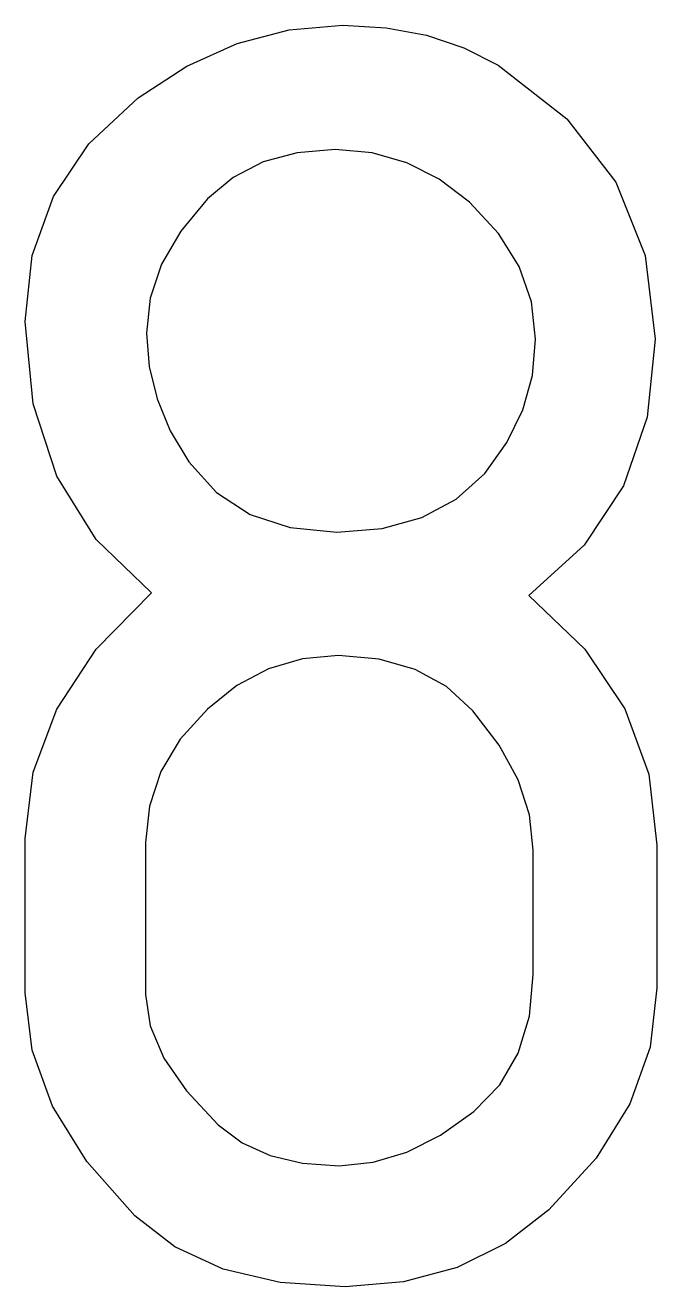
# Model space of a CAD drawing. Extents: x 0 to 2.51, y 0 to 5.02.
import ezdxf

# ---------------------------------------------------------------- set-up
doc = ezdxf.new("R2010")
doc.units = 0
doc.layers.add('Ebene_1', color=7, linetype='CONTINUOUS')

msp = doc.modelspace()

# ---------------------------------------------------------------- linework, layer by layer
at = {"layer": 'Ebene_1', "color": 7}
for points in [[(0.50167, 2.760797), (0.282191, 2.974044), (0.125422, 3.22508), (0.031363, 3.513909), (0.000008, 3.840531), (0.028033, 4.102986), (0.11213, 4.338868), (0.252287, 4.548169), (0.448508, 4.730897), (0.642651, 4.857346), (0.843026, 4.947669), (1.04963, 5.001864), (1.262462, 5.019926), (1.435633, 5.009964), (1.596348, 4.980065), (1.744602, 4.930233), (1.880402, 4.860468), (2.153658, 4.647839), (2.34884, 4.395346), (2.465951, 4.102989), (2.504988, 3.770765), (2.473633, 3.460341), (2.379571, 3.186876), (2.222802, 2.950374), (2.003326, 2.750831), (2.225709, 2.536752), (2.384552, 2.299835), (2.479861, 2.040074), (2.511631, 1.757477), (2.511631, 1.615451), (2.511631, 1.473423), (2.511631, 1.331397), (2.511631, 1.189372), (2.484848, 0.953491), (2.404488, 0.727575), (2.27056, 0.511629), (2.083062, 0.305649), (1.910303, 0.17193), (1.717613, 0.076414), (1.50499, 0.019106), (1.272433, 0), (1.013296, 0.017639), (0.787383, 0.070587), (0.59469, 0.158835), (0.435223, 0.28238), (0.244816, 0.498534), (0.108811, 0.718425), (0.027206, 0.942055), (0, 1.169422), (0, 1.323075), (0, 1.476731), (0, 1.630384), (0, 1.78404), (0.031355, 2.04816), (0.125414, 2.298988), (0.282183, 2.536531), (0.501661, 2.760785)], [(0.724253, 4.328885), (0.618149, 4.200768), (0.542358, 4.068916), (0.496886, 3.933325), (0.481731, 3.794001), (0.492314, 3.662355), (0.524084, 3.533202), (0.577032, 3.406541), (0.65116, 3.282374), (0.760171, 3.160279), (0.894515, 3.07307), (1.054193, 3.020746), (1.239201, 3.003304), (1.419225, 3.017839), (1.577238, 3.061442), (1.713244, 3.134114), (1.827239, 3.235861), (1.915899, 3.358992), (1.97923, 3.489181), (2.017228, 3.626434), (2.0299, 3.770746), (2.013503, 3.919415), (1.964292, 4.059778), (1.882275, 4.191838), (1.767451, 4.315595), (1.646809, 4.407162), (1.51745, 4.47257), (1.379367, 4.511816), (1.232566, 4.524911), (1.081196, 4.512663), (0.94602, 4.475909), (0.827044, 4.414655), (0.724261, 4.328902)], [(1.245856, 2.511594), (1.102377, 2.498302), (0.967616, 2.458432), (0.841578, 2.391989), (0.724261, 2.298965), (0.616704, 2.178533), (0.539877, 2.049794), (0.493779, 1.912753), (0.478426, 1.767405), (0.478426, 1.616242), (0.478426, 1.46508), (0.478426, 1.313917), (0.478426, 1.162753), (0.496488, 1.038169), (0.550683, 0.91026), (0.641006, 0.779032), (0.767461, 0.64448), (0.862353, 0.573258), (0.974271, 0.522388), (1.103215, 0.491865), (1.249186, 0.481705), (1.38353, 0.495196), (1.517458, 0.535683), (1.650972, 0.603168), (1.784071, 0.697645), (1.887268, 0.803955), (1.960979, 0.930202), (2.005209, 1.076381), (2.019941, 1.242495), (2.019941, 1.366249), (2.019941, 1.490004), (2.019941, 1.613758), (2.019941, 1.737512), (2.004983, 1.878084), (1.960132, 2.017412), (1.885383, 2.155495), (1.780732, 2.29233), (1.675043, 2.38826), (1.550664, 2.456781), (1.407597, 2.497895), (1.245847, 2.511611)]]:
    msp.add_lwpolyline(points, dxfattribs=at)

doc.saveas('drawing.dxf')
